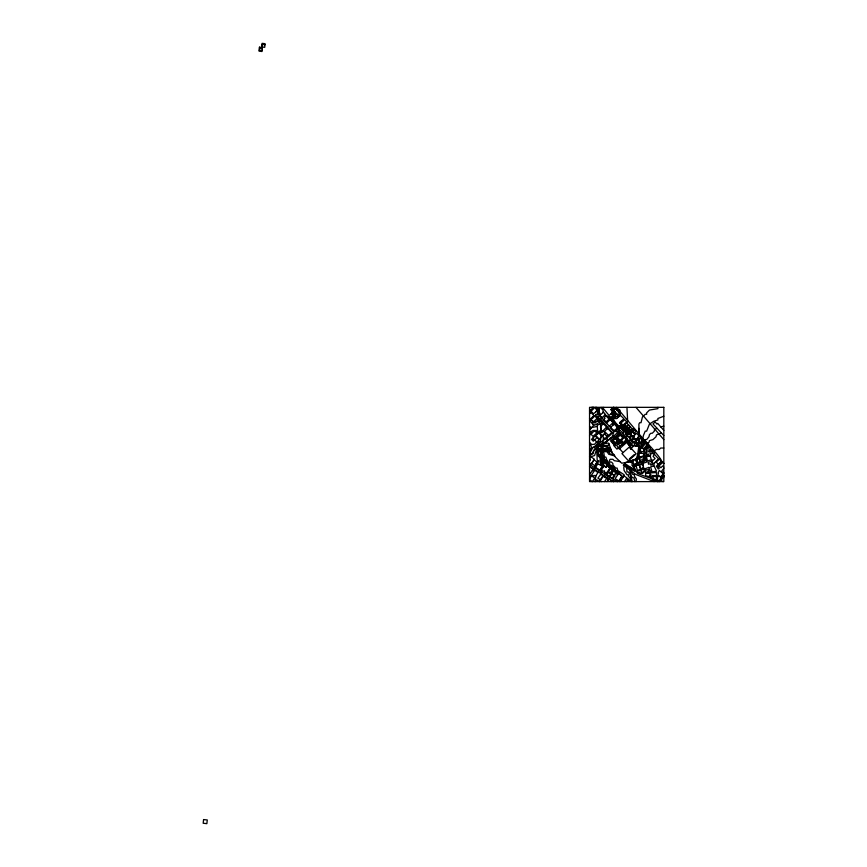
<?xml version="1.0" encoding="UTF-8"?>
<svg xmlns="http://www.w3.org/2000/svg" width="867" height="867" viewBox="0 0 867 867"><rect width="100%" height="100%" fill="white"/><g stroke="black" fill="none" stroke-linecap="round" stroke-linejoin="round"><path stroke-width="1.3" d="M637.126 442.874L636.042 446.126M650.803 476.796L650.868 474.477L649.882 474.444L649.817 476.655L645.644 475.755L645.687 473.23L656.373 472.537L656.557 475.68L652.504 475.55L652.461 476.85L650.803 476.796L650.857 477.565L653.675 480.383L656.482 480.383L657.89 481.781M601.178 436.48L600.224 441.476L598.815 441.476L594.599 447.329L591.413 447.589M601.221 435.429L601.232 434.833M599.91 479.462L599.866 481.608M607.583 434.519L606.651 441.78M623.709 434.562L623.124 430.563M261.823 45.94L262.105 43.35L265.053 43.664L264.728 47.306L261.769 46.981L262.051 44.401L264.999 44.716M640.941 451.404L640.843 453.192M596.604 441.823L594.599 444.283L591.782 444.511L589.549 442.473M603.432 437.304L603.031 442.408L600.224 444.413L598.815 444.413L596.474 446.624L596.474 448.033L593.754 450.84L593.191 453.658L590.373 454.21L589.679 453.658L590.6 450.071L589.549 449.637M600.538 474.542L601.232 468.007M643.91 448.998L643.542 451.75L640.214 451.306L640.67 447.925L642.815 448.206L642.946 446.624L645.232 443.806L648.971 442.408L649.448 440.642L652.97 439.591L656.005 436.773L656.482 434.898L661.087 433.067M634.752 481.608L633.983 477.804L632.574 477.804L631.447 476.156L630.016 471.941L629.626 466.663M635.684 439.981L635.879 438.615M657.89 407.338L657.89 408.65L649.448 410.058L646.641 412.865L646.641 414.274L645.232 414.274L642.414 417.092L641.016 422.717L639.608 422.717L638.903 424.115L639.044 436.675M638.773 443.189L637.613 446.386L640.724 446.808L645.059 442.408L647.096 444.814L644.734 447.686L644.289 450.992L644.333 456.725L645.308 460.745L632.661 465.698M613.413 436.318L605.036 442.766L608.732 443.351L608.667 445.215L601.633 445.92L600.874 448.033L598.815 448.607L596.919 450.84L597.125 459.282L597.406 460.691L598.815 460.691L598.815 462.089L597.406 462.089L596.008 463.498L594.599 467.703L590.167 473.642L589.549 473.219M634.145 441.845L635.684 442.647L636.291 440.133L632.628 439.211L632.184 440.826L634.124 441.975M601.676 465.601L601.633 461.038L600.224 456.465L598.013 455.067L598.046 450.84L602.836 448.033L603.031 446.505L605.849 446.386L606.412 448.033L610.715 448.889M635.5 442.614L633.983 445.497L632.509 445.595M633.289 439.374L634.817 434.735L636.562 433.197L639.163 436.134L637.657 437.467L638.426 438.334L636.996 439.797M635.966 481.608L636.389 478.974L634.384 476.156L634.384 474.748L632.574 474.282L631.328 471.941L631.772 467.996M589.983 410.936L590.362 409.918M602.077 407.338L601.633 408.65L603.031 410.058L603.031 412.594M597.233 437.228L598.88 439.829L597.742 441.26L596.854 442.051L594.632 439.959L596.919 437.759L595.336 436.101L592.649 437.954L594.621 439.916M589.549 436.134L589.853 433.966L592.486 432.557M597.146 471.886L598.815 471.236L599.021 469.546M589.549 456.14L591.782 454.232L594.621 448.965L611.582 437.792M590.21 421.167L591.175 419.78M595.445 415.401L596.008 414.274L597.406 414.274L598.815 412.865L598.815 409.191M609.371 439.58L610.065 438.182L611.105 438.182M611.734 437.672L613.814 432.557L612.98 430.151M626.808 438.453L625.822 432.395M634.124 442.408L632.574 442.69L631.447 444.262M590.373 420.831L589.549 420.755M604.613 471.236L604.472 472.342L606.163 473.469L609.88 468.321L608.049 466.175L607.29 465.904L606.261 467.454L604.104 466.088C601.08 467.551 601.189 472.482 604.212 470.976L604.559 471.193M632.292 439.157L630.537 443.124M592.367 408.617L593.082 407.425M637.007 460.171L636.194 460.995M589.549 478.107L591.012 475.734L589.549 474.78M595.358 481.608L596.507 479.754L599.498 481.608M663.819 475.983L663.277 476.839L661.662 476.156L663.819 473.198M620.338 481.608L623.926 475.907L626.949 477.858L624.533 481.608M604.559 481.608L606.662 478.4L603.226 476.286L600.246 480.827L601.514 481.608M589.549 478.92L591.543 475.885L594.773 478.02L592.367 481.608M626.505 481.608L627.946 479.429L631.209 481.608M589.668 455.836L590.6 456.638L589.69 458.014L590.449 459.597L589.549 460.962M623.861 428.168L622.712 429.869L621.639 428.797L622.939 427.366L624.175 428.623M606.998 481.608L608.829 479.017L611.658 481.012L611.235 481.608M606.25 442.961L600.224 446.158L598.815 446.158L596.084 450.84L594.599 455.533L590.741 456.736M663.819 475.452L663.819 476.351M629.009 461.558L629.756 460.691L632.531 460.399M589.549 420.679L593.776 425.058L591.305 427.897L589.549 426.369M589.549 411.76L590.145 411.11L589.549 410.503M593.115 416.463L592.486 418.219M630.331 439.818L629.052 441.26M637.83 462.458L636.79 463.498L636.79 464.907L633.159 466.674M643.834 457.863L648.494 454.611M653.263 451.252L656.482 449.431L659.299 449.431L660.697 448.033L663.819 448.033M624.717 428.092L622.712 430.043L624.077 431.766L625.616 429.132L622.723 426.336L620.046 425.784M589.549 453.712L592.811 447.675L608.97 436.361L612.536 432.774L600.159 418.393L599.281 418.739L599.357 422.294L595.434 424.841L593.895 425.047L592.876 423.963M613.825 471.355L616.448 472.645L613.684 475.344L611.528 473.512L613.663 471.041M606.499 423.118L610.303 419.606L613.056 422.673L609.295 426.206L599.541 415.466L599.249 412.898L600.159 413.321L599.422 414.079L598.783 409.105M619.515 422.825L623.882 418.696L620.458 415.391L616.925 418.327L615.938 418.761L615.147 417.851L613.012 419.747L619.071 426.64L621.227 424.754L619.742 423.085M589.549 413.711L590.904 412.454L593.982 415.618L590.254 419.086L589.549 418.317M602.337 422.717L600.571 424.299L600.083 423.779L599.866 419.921L602.359 422.63L602.684 424.364M635.836 459.803L637.559 455.067L638.784 446.624L639.608 444.934L641.016 444.934L641.569 443.806L643.466 435.375L645.232 431.148L646.641 431.148L649.448 424.115L653.675 421.308L657.89 419.899L657.89 418.49L663.819 416.225M626.939 422.988L624.489 424.841L626.267 426.575L628.239 424.743L626.939 422.988L627.654 421.308L626.949 407.338M613.847 437.922L610.531 440.902L615.006 445.876M614.952 436.925L619.927 432.46L632.834 446.83L630.623 448.813M620.425 433.012L616.003 436.99L620.469 441.953M615.397 438.529L613.186 440.512L615.169 442.723L618.485 439.742M616.502 437.532L620.371 434.064L623.839 437.933L619.97 441.401M615.895 439.081L617.001 438.084M614.009 444.771L617.878 441.292M617.77 443.395L618.312 442.896M621.91 440.664L616.6 445.432L623.059 452.617M626.386 439.645L623.07 442.625L621.574 440.967M627.372 440.75L623.503 444.218L621.021 441.466M619.58 448.748L627.871 441.303M627.264 442.842L628.477 441.975M627.47 443.08L628.575 442.094M628.683 442.213L627.578 443.2L628.792 442.322M627.795 443.438L628.9 442.441M627.903 443.557L629.009 442.56M628.011 443.676L629.106 442.679M628.109 443.796L629.214 442.799M628.217 443.915L629.431 443.037M628.434 444.153L629.54 443.156M628.542 444.262L629.648 443.275M628.64 444.381L629.745 443.395M628.748 444.5L629.854 443.514M628.857 444.619L629.962 443.633M628.965 444.738L630.071 443.752M629.074 444.858L630.276 443.98M629.279 445.096L630.385 444.099M629.388 445.215L630.493 444.218M629.496 445.335L630.602 444.337M629.605 445.454L630.71 444.457M629.713 445.573L630.818 444.576M629.81 445.692L630.916 444.695M629.919 445.801L631.599 444.446M631.133 444.934L630.136 446.039L625.768 441.184L616.936 449.128L613.955 445.811L618.377 441.845L614.898 437.976L611.582 440.956L615.061 444.825M631.349 445.172L621.953 453.604L628.402 460.789L636.14 453.842L629.691 446.657M629.409 458.892L634.145 454.633M589.549 432.405L593.191 430.444L597.634 430.509M591.251 427.854L589.549 430.531M591.587 427.572L597.265 426.434M603.714 407.338L602.933 407.978L609.078 415.456L612.2 412.865L611.723 412.28L612.525 411.619L610.834 409.571L613.533 407.338M643.173 444.706L640.746 446.603L632.661 445.79L620.653 430.726L619.656 430.715L612.861 436.816L614.345 438.474M600.961 407.414L598.002 409.69L596.669 407.338M593.581 407.338L592.324 407.338M660.773 426.9L663.819 426.174M629.832 461.743L632.91 461.667M629.117 431.484L630.201 433.923L628.217 433.999L627.567 430.769L628.803 430.411L629.052 431.278M590.503 456.79L589.549 456.41M589.549 445.313L590.861 445.031L591.63 448.553L589.549 448.998M611.051 409.387L614.183 411.457L615.7 416.388L617.098 416.388L617.239 417.764M611.408 410.254L613.099 411.457L615.028 417.959M610.975 413.895L612.882 415.683L613.348 419.455M616.903 413.96L615.7 413.96L615.082 411.749M605.003 414.979L609.165 416.886M593.201 416.388L594.415 416.388M610.617 419.899L611.387 419.899M599.942 421.308L596.008 421.308L592.259 422.955M621.346 423.454L620.187 422.175M656.893 428.341L654.368 429.75L654.368 431.148L652.266 433.262L650.857 433.262L649.448 434.67L648.971 436.773L646.641 439.591L645.232 439.591L644.105 441L641.439 448.022M629.399 428.71L628.358 428.71L624.771 425.112M622.029 429.187L619.916 428.179L618.301 425.751M599.476 431.441L600.517 431.907M610.433 448.109L608.06 448.033L608.06 446.624L605.849 445.801L603.031 445.92L601.828 446.624L601.828 448.033L597.591 450.84L597.515 455.067L600.083 457.874L600.603 464.885M640.572 448.629L639.207 449.431L640.182 450.84L640.019 453.083M610.975 449.615L603.031 448.347L600.224 450.482L598.815 450.482C597.677 451.945 597.493 455.858 600.224 455.587L602.587 462.089L603.031 467.725M611.192 450.233L605.849 448.651L603.031 448.748L600.224 451.198L598.815 451.198L598.479 452.249L598.815 454.633L600.224 454.633L602.034 457.874L603.692 464.907L605.838 467.194M611.419 450.84L605.849 449.041L603.031 449.16L600.278 452.249L602.532 459.282L604.44 463.216L606.022 463.498L606.943 466.424M650.326 453.658L652.266 453.658L652.266 452.249M638.892 455.067L638.199 455.067L637.548 459.174M620.057 461.623L614.291 460.691L612.882 459.282L610.065 459.282L609.371 460.691L610.065 462.089L611.473 462.089L612.882 463.498L612.882 464.907L615.7 468.072L617.098 468.072L617.803 470.532L624.132 474.748L624.132 476.048M644.734 469.123L645.232 471.941L646.533 473.241M592.161 470.532L593.191 470.532L593.191 469.296M611.246 471.941L611.734 473.209M616.73 472.016L619.276 474M616.372 472.753L618.301 473.881M615.7 473.902L617.098 473.902L617.521 475.062M649.827 476.156L650.824 476.156M621.325 477.099L622.994 477.359M259.396 48.227L262.354 48.541M259.135 50.123L262.094 50.449M613.923 454.742L610.065 454.124L609.306 452.249L605.849 450.482L603.031 450.786L602.272 453.658L604.115 459.282L605.849 459.889L608.58 463.498C608.081 465.145 609.804 466.999 611.473 466.479L614.053 469.47M611.636 451.458L604.44 449.431L601.633 450.645L600.82 452.249L603.031 459.282L604.44 461.894L605.99 462.089L607.778 466.078M614.703 455.966L608.667 454.243L607.258 451.924L604.44 451.447L603.735 452.249L604.44 457.072L605.849 457.072L607.117 460.691L609.642 463.498L609.642 464.907L611.473 465.373L614.996 469.123L614.996 470.532L618.507 472.179L620.815 474.997M596.041 431.961L597.406 432.351L597.883 433.706M611.874 452.13C606.423 449.095 596.897 449.312 603.573 457.874L604.44 460.886L605.849 460.886L607.756 463.498L607.756 464.907L610.065 467.302L611.473 467.302L612.882 468.624L613.337 470.618M659.668 481.608L637.473 473.501L633.831 466.489L646.782 462.013L645.763 457.007L646.175 448.12L648.668 444.999C632.249 427.843 658.974 453.94 661.792 461.342L656.33 466.186L658.335 469.036L659.256 468.397L657.825 466.348L662.594 462.122L663.819 463.271M633.549 438.312L635.468 438.995L636.042 438.474L636.974 439.526M663.819 477.576L662.594 477.099L661.131 480.817L663.168 481.608M654.162 481.608L635.858 474.52L623.265 465.145L623.741 464.452L635.034 471.518L633.831 468.007M616.914 410.134L618.507 410.524L619.114 412.8M615.332 409.289L613.023 407.761M614.66 409.56L612.601 408.108M614.248 409.874L612.167 408.465M663.819 472.775L661.467 471.388L663.819 468.321M620.089 423.475L621.162 424.115L621.162 425.524L624.132 426.586L628.358 430.541M592.042 481.608L589.549 479.494M617.141 481.608L589.549 464.474M589.549 466.338L613.457 481.608M590.6 456.638L594.339 459.131L591.023 464.138L589.549 463.151M589.549 466.609L593.288 469.145M625.541 429.046L626.527 430.747M611.755 408.801L613.999 410.438M630.45 435.006L630.883 436.719M613.63 407.338L619.916 410.058L620.404 415.434M609.035 467.389L611.473 468.31L612.297 470.228M622.896 427.398L619.515 426.25M611.972 413.06L613.814 415.683L614.237 418.663M631.122 434.183L629.507 431.939M624.5 423.876L624.771 424.527M589.549 418.707L595 423.118L598.057 420.181L598.393 418.479M663.819 463.455L662.594 462.274L659.028 465.915L660.882 467.757L662.724 465.893L663.819 467.15M635.955 433.728L633.983 433.164L632.173 431.029M663.819 439.602L635.966 407.338M608.981 425.957L613.955 431.17L615.483 430.91L620.772 426.282L622.246 428.125M629.626 447.708L631.187 449.442M613.966 435.819L622.398 445.215M616.535 440.902L618.81 443.449M617.271 442.842L620.252 446.158M612.135 440.458L615.115 443.774M618.041 448.141L618.529 448.694M663.819 435.537L652.97 423.92L655.138 421.991L656.969 424.071L657.706 423.41L663.819 430.368M616.556 407.338L643.921 439.699C641.602 444.934 634.221 445.291 631.414 440.447M631.349 431.95L630.732 430.054M631.165 432.947L629.854 429.75L628.358 429.653L623.633 425.524L623.633 424.667M591.782 407.338L592.389 408.845L590.676 410.297L589.549 408.921M646.825 445.139L644.712 449.279L639.922 447.589L637.798 456.486L638.513 458.47L627.621 462.295L621.693 463.195L615.494 457.234L613.294 453.734L612.47 453.799L608.732 443.351M602.652 431.018L602.923 431.571M626.548 478.476L628.358 478.974L629.074 480.177M617.575 424.928L619.602 430.758M618.507 428.331L619.602 429.75M626.581 433.912L624.608 431.322M626.7 434.085L627.48 435.093M624.966 429.685L625.009 430.78M628.347 436.296L630.374 439.114M612.221 421.72L611.679 420.495M625.389 431.755L625.009 430.986M612.427 470.759L612.871 471.518M595.932 407.338L597.33 410.308L598.273 416.984M620.479 478.356L621.216 480.112M613.164 477.424L613.587 481.608M643.184 467.844L643.715 468.906M610.043 419.856L609.371 417.2M613.836 420.679L614.649 424.418M618.431 431.809L617.38 428.103M606.466 427.268L606.9 429.089M619.634 415.922L619.276 414.036M615.256 422.294L615.7 425.242L617.098 425.242L617.271 427.442M619.06 416.106L618.68 414.469M617.282 414.437L617.943 417.125M618.095 414.881L618.529 416.593M607.442 474.097L607.095 472.428M619.341 480.101L619.385 481.608M643.021 465.72L643.823 458.686M621.119 421.308L621.325 422.706M633.614 438.106L633.452 435.754M617.629 480.34L617.629 481.608M589.853 413.429L589.82 411.457M617.488 432.655L617.098 431.506L615.7 431.506L615.516 429.924M640.312 457.007L640.312 457.733M638.903 441.357L638.903 441.986M632.357 481.608L630.038 474.748L628.358 471.941L626.949 471.941L626.559 464.766M631.274 481.608L630.634 478.974L628.358 476.156L628.358 474.748L626.949 474.748L624.132 470.532L623.774 467.725L624.977 463.78M612.882 422.814L612.882 425.155M609.219 469.285L609.219 470.066M607.962 480.242L607.615 475.571M604.678 472.482L604.732 477.208M596.008 475.517L594.957 481.608M638.903 432.557A8.811 8.811 0 0 1 638.903 428.341M630.461 434.161L630.407 437.141L627.502 436.296L627.459 434.28L630.461 434.161M595.922 411.858L593.505 413.743L591.045 411.251L595.065 407.338L596.832 410.394L595.922 411.858M643.596 453.528L643.617 455.771L639.716 457.234L638.827 455.468L639.228 452.986L643.596 453.528M658.259 472.764L658.031 475.43L661.554 476.883L662.941 473.512L659.245 470.38L658.259 472.764M636.671 439.797L636.411 442.734L639.055 443.243L639.922 442.593L638.838 441.953L638.73 438.268L637.57 439.807L636.671 439.797M639.217 438.702L638.892 441.91L641.016 442.127L642.252 438.995L639.217 438.702M259.45 47.176L259.081 51.175L262.029 51.5L262.408 47.49L259.45 47.176M203.572 819.564L203.181 823.249L206.866 823.65L207.267 819.954L203.572 819.564M631.404 431.495L631.328 435.537L634.145 435.819L634.601 433.76L631.404 431.495M631.078 435.787L630.233 439.732L631.263 440.664L633.604 436.144L631.078 435.787M656.904 477.034L656.341 479.614L652.905 478.855L653.469 476.276L656.904 477.034M654.726 462.653L653.913 464.636L651.54 460.594L652.179 459.998L652.775 460.615L655.127 458.502L653.079 456.324L654.455 454.33L658.519 458.784L654.726 462.653M657.923 475.864L657.24 479.744L659.516 481.087L661.174 477.283L657.923 475.864M661.467 477.11L659.96 480.491L660.806 480.871L662.312 477.479L661.467 477.11M617.098 471.182L616.48 472.569L613.262 470.748L614.042 469.47L617.098 471.182M634.341 468.039L633.766 469.231L624.814 463.672L625.941 462.306L629.388 461.461L632.498 463.401L631.859 465.156L633.82 466.468L634.341 468.039M596.366 416.301L597.699 418.002L593.299 421.828L591.023 419.628L595.477 415.358L596.366 416.301M595.391 465.2L595.055 465.807L591.641 463.607L594.144 459.824L597.233 462.263L595.391 465.2M597.721 463.802L595.683 467.432L599.986 470.152L602.359 466.056L597.721 463.802M611.582 471.366L610.14 472.84L608.32 471.453L610.01 468.852L612.633 470.434L611.582 471.366M613.598 476.731L611.473 478.118L609.859 477.088L611.918 473.826L615.017 475.788L614.194 477.11L613.598 476.731M609.837 418.317L611.939 420.788L612.622 420.43L612.373 418.046L609.837 418.317M610.314 473.339L610.606 474.108L609.067 476.514L606.824 475.062L608.634 472.255L610.314 473.339M602.998 475.647L600.354 479.744L597.894 478.161L600.755 474.206L602.998 475.647M618.539 473.512L615.147 478.714L618.724 481.055L622.116 475.853L618.539 473.512M594.773 470.25L591.608 474.878L593.516 476.189L594.101 475.322L595.488 476.276L598.057 472.515L594.773 470.25M625.757 430.921L625.443 432.47L626.31 432.308L626.603 434.096L628.055 433.955L627.329 430.574L625.757 430.921M648.137 445.746L646.414 447.914L646.88 448.272L649.361 447.264L648.137 445.746M600.571 437.748L599.205 439.201L595.759 435.743L598.75 432.871L601.72 435.938L600.571 437.748M632.834 430.335L631.902 431.322L631.133 430.476L633.138 428.591L634.438 430.086L633.593 430.953L632.834 430.335M611.127 426.943L610.552 427.539L613.684 430.899L617.618 427.865L614.226 423.963L611.127 426.943M596.431 416.832L595.889 417.385L598.111 419.585L598.869 416.713L596.431 416.832M603.345 423.703L600.43 426.629L601.21 430.357L602.251 431.408L606.64 427.095L603.345 423.703M641.504 438.084L639.196 438.583L638.188 437.412L639.824 436.014L641.504 438.084M630.472 427.03L629.063 428.374L630.981 430.314L632.368 429.1L630.472 427.03M604.787 418.393L603.681 419.433L605.968 421.926L609.1 419.195L606.087 415.889L604.158 417.558L604.787 418.393M600.668 431.766L599.444 432.904L602.077 435.754L605.112 433.012L603.443 431.094L601.579 432.763L600.668 431.766M607.713 428.331L604.494 431.343L608.526 435.483L611.679 432.6L607.713 428.331M626.7 421.871L622.994 425.242L620.956 423.031L624.728 419.671L626.7 421.871M634.774 429.718L632.964 431.354L634.362 432.893L636.172 431.257L634.774 429.718M620.306 435.115L617.553 437.597L620.035 440.36L622.799 437.878L620.306 435.115M594.231 440.328L593.266 441.184L591.489 439.331L592.497 438.442L594.231 440.328M628.716 425.003L627.112 426.434L628.759 428.07L630.287 426.77L628.716 425.003M603.497 412.193L599.823 415.434L601.85 417.764L605.524 414.513L603.497 412.193M604.689 433.901L602.251 436.025L604.993 438.995L606.857 436.589L604.689 433.901M594.816 430.541L590.882 433.944L592.941 436.329L596.875 432.926L594.816 430.541M659.592 459.12L656.243 462.003L658.216 464.398L661.597 461.504L659.592 459.12M652.103 449.8L651.009 450.677L653.61 453.918L654.704 453.051L652.103 449.8M614.974 409.322L613.803 410.199L617.813 415.076L619.829 413.646L616.155 409.213L614.974 409.322M645.135 470.445L643.444 471.149L643.856 472.58L642.241 473.122L641.201 469.806L644.571 468.603L645.135 470.445M648.657 471.312L646.283 472.212L646.489 473.1L650.933 472.482L650.283 470.456L648.657 471.312M640.345 461.786L637.906 462.664L636.746 459.467L639.185 458.589L640.345 461.786M643.379 456.616L639.347 458.079L640.637 461.656L642.414 461.016L641.829 459.402L644.094 458.589L643.379 456.616M652.396 464.614L650.835 465.167L650.369 463.726L648.559 464.246L648.148 462.306L651.323 461.352L652.396 464.614M640.724 469.968L637.494 471.084L637.939 472.786L639.846 472.19L640.334 473.675L641.862 473.219L640.724 469.968M648.928 467.411L645.72 468.451L646.251 470.142L648.245 469.524L648.581 470.651L649.73 470.38L648.928 467.411M643.628 467.703L640.659 468.646L639.358 465.178L642.588 464.268L643.628 467.703M654.011 465.861L650.586 466.912L652.114 471.865L656.601 471.182L654.011 465.861M635.641 459.174L632.444 460.139L633.701 464.257L636.898 463.281L635.641 459.174M639.12 464.614L635.999 465.536L637.418 470.337L640.54 469.415L639.12 464.614M650.163 455.76L646.392 456.822L647.53 460.886L651.301 459.824L650.163 455.76M649.795 451.349L646.132 452.184L646.641 454.406L648.364 454.015L648.733 455.652L650.683 455.197L649.795 451.349M611.907 417.786L610 418.024L609.122 416.886L611.864 416.659L611.907 417.786M650.445 449.897L646.739 450.19L646.565 448.033L650.283 447.751L650.445 449.897M627.296 435.938L626.061 434.432L627.242 434.389L627.296 435.938M599.487 431.69L597.666 432.124L597.244 425.068L600.463 424.126L601.427 430.617L600.083 430.65L599.487 431.69M663.819 407.338L589.549 407.338L589.549 481.608L663.819 481.608L663.819 407.338"/></g></svg>
